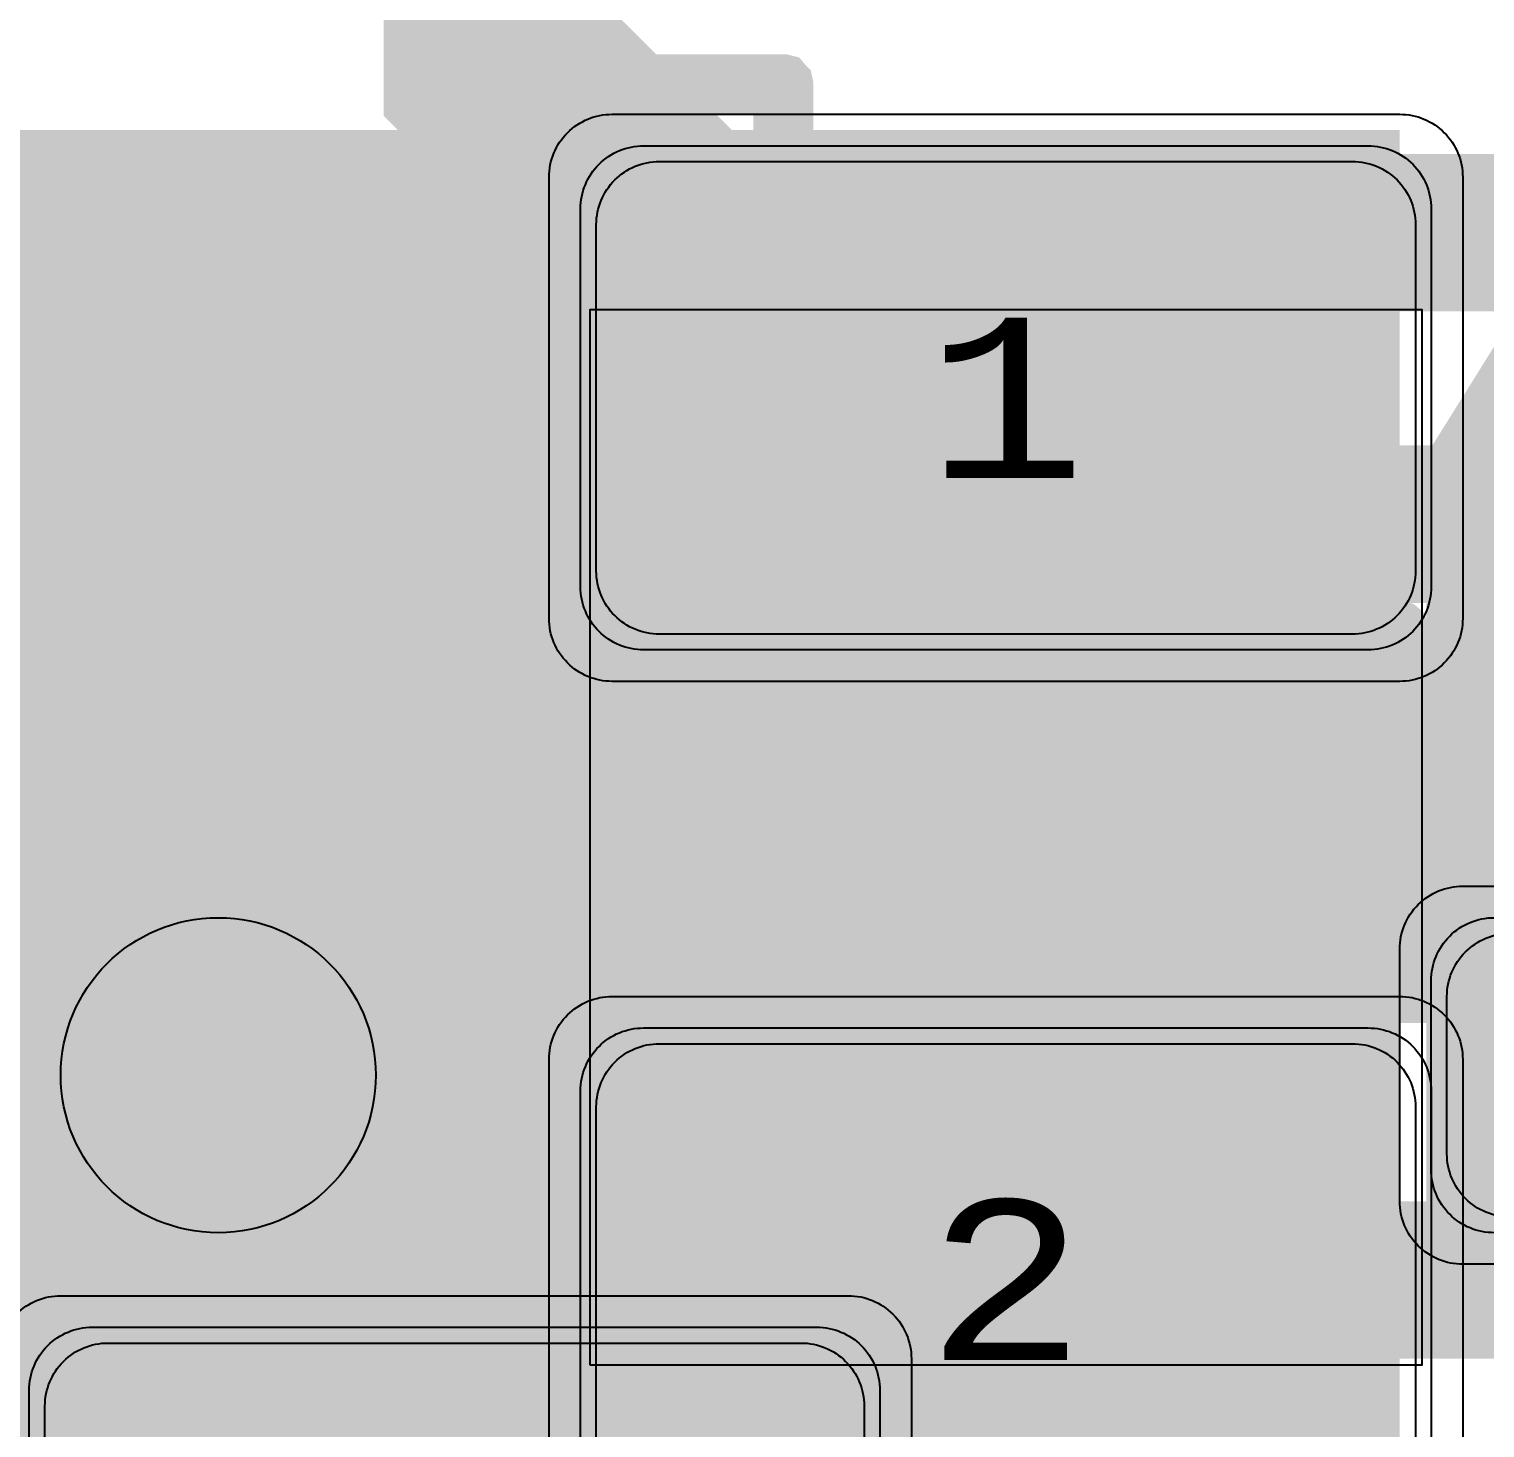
# Model space of a CAD drawing. Extents: x -28 to 199, y -61 to 255.
# Drawn here: x 90.9 to 95.52, y 214.631 to 219.07 of the extents above; entities that cross this region are included whole.
import ezdxf
from ezdxf.enums import TextEntityAlignment as Align

# ---------------------------------------------------------------- set-up
doc = ezdxf.new("R2010")
doc.units = 0
doc.header["$MEASUREMENT"] = 0
for name, color, linetype in [('ASSEMBLY_OUTLINES_BTM', 191, 'CONTINUOUS'), ('ASSEMBLY_PART_NUMBERS_BTM', 191, 'CONTINUOUS'), ('ASSEMBLY_PART_NUMBERS_TOP', 102, 'CONTINUOUS'), ('ASSEMBLY_REF_DES_BTM', 191, 'CONTINUOUS'), ('DRILL_DRAWING', 21, 'CONTINUOUS'), ('GENERATED_SILKSCREEN_BTM', 255, 'CONTINUOUS'), ('GENERATED_SILKSCREEN_TOP', 140, 'CONTINUOUS'), ('MOUNTING_HOLES_LAYER_2', 42, 'CONTINUOUS'), ('MOUNTING_HOLES_LAYER_3', 42, 'CONTINUOUS'), ('MOUNTING_HOLES_LAYER_BOT21', 42, 'CONTINUOUS'), ('MOUNTING_HOLES_LAYER_TOP', 42, 'CONTINUOUS'), ('PART_PADS_SMD_BTM', 10, 'CONTINUOUS'), ('PART_PADS_SMD_TOP', 150, 'CONTINUOUS'), ('PIN_NUMBERS_BTM', 8, 'CONTINUOUS'), ('PIN_NUMBERS_TOP', 8, 'CONTINUOUS'), ('PLACEMENT_OUTLINES_BTM', 222, 'CONTINUOUS'), ('PLANE_SHAPES_LAYER_2', 230, 'CONTINUOUS'), ('PLANE_SHAPES_LAYER_3', 81, 'CONTINUOUS'), ('SILKSCREEN_OUTLINES_BTM', 211, 'CONTINUOUS'), ('SILKSCREEN_REF_DES_TOP', 150, 'CONTINUOUS'), ('SOLDERMASK_PADS_BTM', 12, 'CONTINUOUS'), ('SOLDERMASK_PADS_TOP', 180, 'CONTINUOUS'), ('SOLDERPASTE_PADS_BTM', 12, 'CONTINUOUS'), ('SOLDERPASTE_PADS_TOP', 180, 'CONTINUOUS'), ('TRACES_LAYER_BOTTOM', 10, 'CONTINUOUS'), ('TRACES_LAYER_TOP', 150, 'CONTINUOUS')]:
    doc.layers.add(name, color=color, linetype=linetype)
doc.styles.add('COURIER_NEW', font='COUR.TTF')
doc.styles.add('VERDANA', font='verdana.TTF')
doc.styles.add('VERIBEST_GERBER_0', font='txt')

msp = doc.modelspace()

# ---------------------------------------------------------------- hatches: boundary and pattern name
at = {"layer": 'MOUNTING_HOLES_LAYER_2'}
h = msp.add_hatch(color=256, dxfattribs=at)
edge = h.paths.add_edge_path()
edge.add_arc((91.5, 215.75), 0.5, 0, 360)
at = {"layer": 'MOUNTING_HOLES_LAYER_3'}
h = msp.add_hatch(color=256, dxfattribs=at)
edge = h.paths.add_edge_path()
edge.add_arc((91.5, 215.75), 0.5, 0, 360)
at = {"layer": 'MOUNTING_HOLES_LAYER_BOT21'}
h = msp.add_hatch(color=256, dxfattribs=at)
edge = h.paths.add_edge_path()
edge.add_arc((91.5, 215.75), 0.5, 0, 360)
at = {"layer": 'MOUNTING_HOLES_LAYER_TOP'}
h = msp.add_hatch(color=256, dxfattribs=at)
edge = h.paths.add_edge_path()
edge.add_arc((91.5, 215.75), 0.5, 0, 360)
at = {"layer": 'PLANE_SHAPES_LAYER_2'}
h = msp.add_hatch(color=256, dxfattribs=at)
h.paths.add_polyline_path([(169.5, 129.25), (149.5, 129.25), (142.25, 122), (142.25, 90.5), (147.5, 90.5), (147.5, 80), (154, 80), (154, 69.25), (131.75, 69.25), (131.75, 73.25), (121.25, 73.25), (121.25, 81), (110.5, 81), (110.5, 125.75), (106.5, 125.75), (106.5, 128.75), (93.5, 128.75), (93.5, 120.25), (91.75, 120.25), (91.75, 121.5), (80, 121.5), (80, 118.25), (73.25, 118.25), (73.25, 124.5), (67.5, 124.5), (67.5, 128), (57.75, 128), (57.75, 120.25), (55.25, 120.25), (55.25, 121.5), (47.5, 121.5), (47.5, 119), (35, 119), (35, 134.75), (32.75, 134.75), (32.75, 159.75), (29.25, 159.75), (29.25, 175.25), (22.5, 175.25), (22.5, 195.25), (17.25, 195.25), (17.25, 198), (22.5, 198), (22.5, 216.5), (40.25, 216.5), (40.25, 235.5), (54.5, 235.5), (54.5, 254), (87.25, 254), (87.25, 236.25), (86.25, 236.25), (86.25, 228.75), (81, 228.75), (81, 218.75), (95.25, 218.75), (95.25, 194.5), (87, 194.5), (87, 172), (131.1, 172), (131.1, 208.75), (115.5, 208.75), (115.5, 213.75), (106.75, 213.75), (106.75, 218.75), (110.25, 222.25), (110.25, 226.25), (142.5, 226.25), (142.5, 221.5), (160.5, 221.5), (160.5, 240.75), (169.5, 240.75)])
h.paths.add_polyline_path([(35.5, 149.5), (41.75, 149.5), (41.75, 152), (39.25, 152), (39.25, 154), (37.75, 154), (37.75, 152), (35.5, 152)], flags=16)
h.paths.add_polyline_path([(37.5, 125.75), (37.5, 128.75), (42.75, 128.75), (42.75, 125.75)], flags=16)
h.paths.add_polyline_path([(52, 127.75), (52, 130.75), (54.25, 130.75), (54.25, 127.75)], flags=16)
h.paths.add_polyline_path([(50.75, 219.5), (50.75, 226.5), (71.75, 226.5), (71.75, 219.5)], flags=16)
h.paths.add_polyline_path([(66.5, 150.75), (66.5, 177.5), (72.25, 177.5), (72.25, 150.75)], flags=16)
h.paths.add_polyline_path([(47.25, 185.25), (73, 185.25), (73, 188.25), (70.25, 188.25), (70.25, 191), (47.25, 191)], flags=16)
h.paths.add_polyline_path([(84.5, 208), (84.5, 212.75), (85, 212.75), (85, 208)], flags=16)
h.paths.add_polyline_path([(61.5, 137.25), (87.75, 137.25), (87.75, 140.5), (84.75, 140.5), (84.75, 143), (61.5, 143)], flags=16)
h.paths.add_polyline_path([(88.75, 127), (88.75, 130), (91, 130), (91, 127)], flags=16)
h.paths.add_polyline_path([(85.5, 130.25), (85.5, 132.5), (91, 132.5), (91, 130.25)], flags=16)
h.paths.add_polyline_path([(108.75, 142.25), (135.75, 142.25), (135.75, 145.75), (132.25, 145.75), (132.25, 149), (108.75, 149)], flags=16)
h.paths.add_polyline_path([(114.25, 126.75), (140.75, 126.75), (140.75, 129.75), (137.25, 129.75), (137.25, 133), (114.25, 133)], flags=16)
h.paths.add_polyline_path([(155.25, 180.25), (166.25, 180.25), (166.25, 186.25), (152.25, 186.25), (152.25, 183), (155.25, 183)], flags=16)
at = {"layer": 'PLANE_SHAPES_LAYER_3'}
h = msp.add_hatch(color=256, dxfattribs=at)
h.paths.add_polyline_path([(169.5, 129.25), (149.5, 129.25), (142.25, 122), (142.25, 90.5), (147.5, 90.5), (147.5, 80), (154, 80), (154, 69.25), (131.75, 69.25), (131.75, 73.25), (121.25, 73.25), (121.25, 81), (110.5, 81), (110.5, 125.75), (106.5, 125.75), (106.5, 128.75), (93.5, 128.75), (93.5, 120.25), (91.75, 120.25), (91.75, 121.5), (80, 121.5), (80, 118.25), (73.25, 118.25), (73.25, 124.5), (67.5, 124.5), (67.5, 127.75), (58.25, 127.75), (58.25, 130.25), (88.75, 130.25), (88.75, 127), (91, 127), (91, 132.5), (55, 132.5), (55, 131.25), (52, 131.25), (52, 127.75), (55, 127.75), (55, 127.25), (57.75, 127.25), (57.75, 120.25), (55.25, 120.25), (55.25, 121.5), (47.5, 121.5), (47.5, 119), (35, 119), (35, 134.75), (32.75, 134.75), (32.75, 159.75), (29.25, 159.75), (29.25, 175.25), (22.5, 175.25), (22.5, 195.25), (17.25, 195.25), (17.25, 198), (22.5, 198), (22.5, 216.5), (40.25, 216.5), (40.25, 235.5), (54.5, 235.5), (54.5, 254), (87.25, 254), (87.25, 236.25), (86.25, 236.25), (86.25, 228.75), (81, 228.75), (81, 218.75), (95.25, 218.75), (95.25, 194.5), (87, 194.5), (87, 172), (131.1, 172), (131.1, 208.75), (115.5, 208.75), (115.5, 213.75), (106.75, 213.75), (106.75, 218.75), (110.25, 222.25), (110.25, 226.25), (142.5, 226.25), (142.5, 221.5), (160.5, 221.5), (160.5, 240.75), (169.5, 240.75)])
h.paths.add_polyline_path([(35.5, 149.5), (41.75, 149.5), (41.75, 152), (39.25, 152), (39.25, 154), (37.75, 154), (37.75, 152), (35.5, 152)], flags=16)
h.paths.add_polyline_path([(37.5, 125.75), (37.5, 128.75), (42.75, 128.75), (42.75, 125.75)], flags=16)
h.paths.add_polyline_path([(50.75, 219.5), (50.75, 226.5), (71.75, 226.5), (71.75, 219.5)], flags=16)
h.paths.add_polyline_path([(66.5, 150.75), (66.5, 177.5), (72.25, 177.5), (72.25, 150.75)], flags=16)
h.paths.add_polyline_path([(47.25, 185.25), (73, 185.25), (73, 188.25), (70.25, 188.25), (70.25, 191), (47.25, 191)], flags=16)
h.paths.add_polyline_path([(84.5, 208), (84.5, 212.75), (85, 212.75), (85, 208)], flags=16)
h.paths.add_polyline_path([(61.5, 137.25), (87.75, 137.25), (87.75, 140.5), (84.75, 140.5), (84.75, 143), (61.5, 143)], flags=16)
h.paths.add_polyline_path([(108.75, 142.25), (135.75, 142.25), (135.75, 145.75), (132.25, 145.75), (132.25, 149), (108.75, 149)], flags=16)
h.paths.add_polyline_path([(114.25, 126.75), (140.75, 126.75), (140.75, 129.75), (137.25, 129.75), (137.25, 133), (114.25, 133)], flags=16)
h.paths.add_polyline_path([(155.25, 180.25), (166.25, 180.25), (166.25, 186.25), (152.25, 186.25), (152.25, 183), (155.25, 183)], flags=16)

# ---------------------------------------------------------------- linework, layer by layer
at = {"layer": 'ASSEMBLY_OUTLINES_BTM'}
msp.add_lwpolyline([(92.68, 214.83), (92.68, 218.18), (95.32, 218.18), (95.32, 214.83)], close=True, dxfattribs=at)
at = {"layer": 'GENERATED_SILKSCREEN_BTM', "const_width": 0.15}
for points in [[(92.680005, 215.916164, 1.1642e-05), (92.679995, 215.916156), (92.679995, 217.083844, 1.1642e-05), (92.680005, 217.083836), (92.680005, 215.916164)], [(95.320005, 215.916156, 1.1642e-05), (95.319995, 215.916164), (95.319995, 217.083836, 1.1642e-05), (95.320005, 217.083844), (95.320005, 215.916156)]]:
    msp.add_lwpolyline(points, format="xyb", dxfattribs=at)
at = {"layer": 'GENERATED_SILKSCREEN_TOP', "const_width": 0.15}
for points in [[(92.934, 218.2065), (92.936, 218.2035), (92.941, 218.2025), (92.946, 218.1995), (92.951, 218.1995), (93.157, 218.1995), (93.162, 218.1995), (93.165, 218.2025), (93.168, 218.2025), (93.169, 218.2035), (93.17, 218.2045), (93.173, 218.2065), (93.31, 218.3765), (93.312, 218.3815), (93.313, 218.3845), (93.314, 218.3895), (93.314, 218.8935), (93.312, 218.9025), (93.307, 218.9075), (93.302, 218.9135), (93.294, 218.9155), (92.334, 218.9155), (92.326, 218.9135), (92.321, 218.9085), (92.318, 218.9025), (92.317, 218.8955), (92.318, 218.8875), (92.321, 218.8805), (92.326, 218.8755), (92.334, 218.8735), (92.794, 218.8735), (92.794, 218.4035), (92.328, 218.2395), (92.321, 218.2355), (92.317, 218.2285), (92.316, 218.2205), (92.318, 218.2145), (92.322, 218.2085), (92.327, 218.2035), (92.333, 218.2005), (92.341, 218.2025), (92.807, 218.3665), (92.934, 218.2065)], [(93.273, 218.8735), (93.273, 218.3945), (93.147, 218.2395), (92.961, 218.2395), (92.834, 218.3945), (92.834, 218.8735), (93.273, 218.8735)], [(92.97, 217.7815), (92.969, 217.7855), (92.968, 217.7885), (92.966, 217.7925), (92.856, 217.9285), (93.273, 217.9285), (93.273, 217.2755), (93.275, 217.2685), (93.279, 217.2625), (93.286, 217.2595), (93.293, 217.2585), (93.301, 217.2595), (93.308, 217.2625), (93.312, 217.2685), (93.314, 217.2755), (93.314, 217.9505), (93.312, 217.9575), (93.307, 217.9625), (93.302, 217.9685), (93.294, 217.9705), (92.813, 217.9705), (92.806, 217.9695), (92.801, 217.9665), (92.798, 217.9625), (92.796, 217.9555), (92.794, 217.9505), (92.793, 217.9465), (92.794, 217.9415), (92.797, 217.9375), (92.93, 217.7745), (92.93, 217.4515), (92.803, 217.2955), (92.481, 217.2955), (92.356, 217.4515), (92.356, 217.7745), (92.488, 217.9375), (92.491, 217.9445), (92.491, 217.9505), (92.487, 217.9565), (92.482, 217.9625), (92.475, 217.9665), (92.468, 217.9675), (92.464, 217.9675), (92.461, 217.9665), (92.456, 217.9615), (92.318, 217.7925), (92.316, 217.7895), (92.316, 217.7855), (92.314, 217.7815), (92.314, 217.4445), (92.314, 217.4415), (92.315, 217.4405), (92.315, 217.4395), (92.316, 217.4375), (92.316, 217.4355), (92.318, 217.4315), (92.456, 217.2625), (92.459, 217.2595), (92.461, 217.2585), (92.467, 217.2565), (92.471, 217.2555), (92.813, 217.2555), (92.818, 217.2565), (92.823, 217.2585), (92.825, 217.2585), (92.826, 217.2595), (92.828, 217.2615), (92.83, 217.2625), (92.966, 217.4315), (92.968, 217.4365), (92.969, 217.4395), (92.97, 217.4445), (92.97, 217.7815)], [(95.4132, 217.4936), (95.4188, 217.4952), (95.4236, 217.4984), (95.426, 217.504), (95.4268, 217.5096), (95.426, 217.516), (95.4236, 217.5208), (95.4188, 217.5248), (95.4132, 217.5264), (94.8732, 217.5264), (94.8676, 217.5248), (94.8628, 217.5208), (94.8588, 217.516), (94.8572, 217.5104), (94.8572, 216.7424), (94.8588, 216.7368), (94.8628, 216.732), (94.8676, 216.7296), (94.8732, 216.7288), (94.8796, 216.7296), (94.8852, 216.732), (94.8892, 216.7368), (94.8908, 216.7424), (94.8908, 217.1464), (95.2532, 217.1464), (95.2588, 217.1472), (95.2636, 217.1512), (95.266, 217.1568), (95.2668, 217.1624), (95.266, 217.168), (95.2636, 217.1736), (95.2588, 217.1776), (95.2532, 217.1792), (94.8908, 217.1792), (94.8908, 217.4936), (95.4132, 217.4936)], [(92.97, 216.8365), (92.969, 216.8405), (92.968, 216.8435), (92.966, 216.8475), (92.856, 216.9835), (93.273, 216.9835), (93.273, 216.3305), (93.275, 216.3235), (93.279, 216.3175), (93.286, 216.3145), (93.293, 216.3135), (93.301, 216.3145), (93.308, 216.3175), (93.312, 216.3235), (93.314, 216.3305), (93.314, 217.0055), (93.312, 217.0125), (93.307, 217.0175), (93.302, 217.0235), (93.294, 217.0255), (92.813, 217.0255), (92.806, 217.0245), (92.801, 217.0215), (92.798, 217.0175), (92.796, 217.0105), (92.794, 217.0055), (92.793, 217.0015), (92.794, 216.9965), (92.797, 216.9925), (92.93, 216.8295), (92.93, 216.5065), (92.803, 216.3505), (92.481, 216.3505), (92.356, 216.5065), (92.356, 216.8295), (92.488, 216.9925), (92.491, 216.9995), (92.491, 217.0055), (92.487, 217.0115), (92.482, 217.0175), (92.475, 217.0215), (92.468, 217.0225), (92.464, 217.0225), (92.461, 217.0215), (92.456, 217.0165), (92.318, 216.8475), (92.316, 216.8445), (92.316, 216.8405), (92.314, 216.8365), (92.314, 216.4995), (92.314, 216.4965), (92.315, 216.4955), (92.315, 216.4945), (92.316, 216.4925), (92.316, 216.4905), (92.318, 216.4865), (92.456, 216.3175), (92.459, 216.3145), (92.461, 216.3135), (92.467, 216.3115), (92.471, 216.3105), (92.813, 216.3105), (92.818, 216.3115), (92.823, 216.3135), (92.825, 216.3135), (92.826, 216.3145), (92.828, 216.3165), (92.83, 216.3175), (92.966, 216.4865), (92.968, 216.4915), (92.969, 216.4945), (92.97, 216.4995), (92.97, 216.8365)], [(92.945, 215.4085), (92.849, 215.4405), (92.753, 215.4085), (92.75, 215.4085), (92.746, 215.4075), (92.437, 215.4075), (92.434, 215.4075), (92.431, 215.4085), (92.427, 215.4095), (92.423, 215.4135), (92.32, 215.5135), (92.316, 215.5175), (92.315, 215.5235), (92.314, 215.5275), (92.314, 215.8945), (92.314, 215.8975), (92.315, 215.9005), (92.316, 215.9045), (92.32, 215.9085), (92.423, 216.0085), (92.427, 216.0125), (92.431, 216.0145), (92.437, 216.0145), (92.746, 216.0145), (92.75, 216.0145), (92.752, 216.0145), (92.753, 216.0135), (92.849, 215.9815), (92.945, 216.0135), (92.946, 216.0145), (92.952, 216.0145), (93.192, 216.0145), (93.196, 216.0145), (93.201, 216.0125), (93.206, 216.0085), (93.309, 215.9085), (93.312, 215.9045), (93.313, 215.9005), (93.314, 215.8975), (93.314, 215.8945), (93.314, 215.5275), (93.313, 215.5235), (93.312, 215.5175), (93.309, 215.5135), (93.206, 215.4135), (93.2, 215.4095), (93.196, 215.4085), (93.192, 215.4075), (92.952, 215.4075), (92.948, 215.4075), (92.946, 215.4085), (92.945, 215.4085)], [(92.742, 215.9745), (92.446, 215.9745), (92.355, 215.8845), (92.355, 215.5355), (92.446, 215.4475), (92.742, 215.4475), (92.828, 215.4765), (92.828, 215.9475), (92.742, 215.9745)], [(93.181, 215.9745), (92.954, 215.9745), (92.868, 215.9475), (92.868, 215.4765), (92.954, 215.4475), (93.181, 215.4475), (93.273, 215.5355), (93.273, 215.8845), (93.181, 215.9745)]]:
    msp.add_lwpolyline(points, dxfattribs=at)
at = {"layer": 'MOUNTING_HOLES_LAYER_2'}
msp.add_circle((91.5, 215.75), 0.5, dxfattribs=at)
at = {"layer": 'MOUNTING_HOLES_LAYER_3'}
msp.add_circle((91.5, 215.75), 0.5, dxfattribs=at)
at = {"layer": 'MOUNTING_HOLES_LAYER_BOT21'}
msp.add_circle((91.5, 215.75), 0.5, dxfattribs=at)
at = {"layer": 'MOUNTING_HOLES_LAYER_TOP'}
msp.add_circle((91.5, 215.75), 0.5, dxfattribs=at)
at = {"layer": 'PART_PADS_SMD_BTM'}
for points in [[(95.35, 217.3, -0.4142135624), (95.15, 217.1), (92.85, 217.1, -0.4142135624), (92.65, 217.3), (92.65, 218.5, -0.4142135624), (92.85, 218.7), (95.15, 218.7, -0.4142135624), (95.35, 218.5)], [(95.35, 214.5, -0.4142135624), (95.15, 214.3), (92.85, 214.3, -0.4142135624), (92.65, 214.5), (92.65, 215.7, -0.4142135624), (92.85, 215.9), (95.15, 215.9, -0.4142135624), (95.35, 215.7)]]:
    msp.add_lwpolyline(points, format="xyb", close=True, dxfattribs=at)
at = {"layer": 'PART_PADS_SMD_TOP'}
for points in [[(95.35, 216.05, -0.4142135624), (95.55, 216.25), (96.25, 216.25, -0.4142135624), (96.45, 216.05), (96.45, 215.45, -0.4142135624), (96.25, 215.25), (95.55, 215.25, -0.4142135624), (95.35, 215.45)], [(93.6, 213.55, -0.4142135624), (93.4, 213.35), (91.1, 213.35, -0.4142135624), (90.9, 213.55), (90.9, 214.75, -0.4142135624), (91.1, 214.95), (93.4, 214.95, -0.4142135624), (93.6, 214.75)]]:
    msp.add_lwpolyline(points, format="xyb", close=True, dxfattribs=at)
at = {"layer": 'PLACEMENT_OUTLINES_BTM'}
msp.add_lwpolyline([(92.68, 214.83), (92.68, 218.18), (95.32, 218.18), (95.32, 214.83)], close=True, dxfattribs=at)
at = {"layer": 'SILKSCREEN_OUTLINES_BTM'}
msp.add_lwpolyline([(92.68, 214.83), (92.68, 218.18), (95.32, 218.18), (95.32, 214.83)], close=True, dxfattribs=at)
at = {"layer": 'SOLDERMASK_PADS_BTM'}
for points in [[(95.45, 217.2, -0.4142135624), (95.25, 217), (92.75, 217, -0.4142135624), (92.55, 217.2), (92.55, 218.6, -0.4142135624), (92.75, 218.8), (95.25, 218.8, -0.4142135624), (95.45, 218.6)], [(95.45, 214.4, -0.4142135624), (95.25, 214.2), (92.75, 214.2, -0.4142135624), (92.55, 214.4), (92.55, 215.8, -0.4142135624), (92.75, 216), (95.25, 216, -0.4142135624), (95.45, 215.8)]]:
    msp.add_lwpolyline(points, format="xyb", close=True, dxfattribs=at)
at = {"layer": 'SOLDERMASK_PADS_TOP'}
for points in [[(95.25, 216.15, -0.4142135624), (95.45, 216.35), (96.35, 216.35, -0.4142135624), (96.55, 216.15), (96.55, 215.35, -0.4142135624), (96.35, 215.15), (95.45, 215.15, -0.4142135624), (95.25, 215.35)], [(93.7, 213.45, -0.4142135624), (93.5, 213.25), (91, 213.25, -0.4142135624), (90.8, 213.45), (90.8, 214.85, -0.4142135624), (91, 215.05), (93.5, 215.05, -0.4142135624), (93.7, 214.85)]]:
    msp.add_lwpolyline(points, format="xyb", close=True, dxfattribs=at)
at = {"layer": 'SOLDERPASTE_PADS_BTM'}
for points in [[(95.3, 217.35, -0.4142135624), (95.1, 217.15), (92.9, 217.15, -0.4142135624), (92.7, 217.35), (92.7, 218.45, -0.4142135624), (92.9, 218.65), (95.1, 218.65, -0.4142135624), (95.3, 218.45)], [(95.3, 214.55, -0.4142135624), (95.1, 214.35), (92.9, 214.35, -0.4142135624), (92.7, 214.55), (92.7, 215.65, -0.4142135624), (92.9, 215.85), (95.1, 215.85, -0.4142135624), (95.3, 215.65)]]:
    msp.add_lwpolyline(points, format="xyb", close=True, dxfattribs=at)
at = {"layer": 'SOLDERPASTE_PADS_TOP'}
for points in [[(95.4, 216, -0.4142135624), (95.6, 216.2), (96.2, 216.2, -0.4142135624), (96.4, 216), (96.4, 215.5, -0.4142135624), (96.2, 215.3), (95.6, 215.3, -0.4142135624), (95.4, 215.5)], [(93.55, 213.6, -0.4142135624), (93.35, 213.4), (91.15, 213.4, -0.4142135624), (90.95, 213.6), (90.95, 214.7, -0.4142135624), (91.15, 214.9), (93.35, 214.9, -0.4142135624), (93.55, 214.7)]]:
    msp.add_lwpolyline(points, format="xyb", close=True, dxfattribs=at)
at = {"layer": 'TRACES_LAYER_BOTTOM'}
for points, const_width in [([(92.4, 221.75), (92.4, 218.95), (93.45, 217.9), (94, 217.9)], 0.75), ([(101.9, 215.4), (101.273, 215.4), (100.973, 215.1), (94, 215.1)], 0.5), ([(94, 215.1), (94, 214.192358), (95.15, 213.042358), (95.15, 212.5)], 0.5)]:
    msp.add_lwpolyline(points, dxfattribs=dict(at, const_width=const_width))
at = {"layer": 'TRACES_LAYER_TOP', "const_width": 0.5}
for points in [[(105.907864, 223.8), (101.033983, 223.8), (95.657992, 218.424009), (80.131692, 218.424009), (77.964795, 220.590906), (77.964795, 223.795179), (75.807829, 225.952145), (54.699639, 225.952145), (53.722272, 224.974778), (53.722272, 219.967896), (56.333332, 217.356836), (56.333332, 214.453813), (55.979519, 214.1), (53.75, 214.1)], [(97.6, 215.75), (97.6, 216.720788), (96.82185, 217.498938), (83.670933, 217.498938), (83.665871, 217.504), (82.834129, 217.504), (82.829067, 217.498938), (77.348938, 217.498938), (75.5, 215.65)]]:
    msp.add_lwpolyline(points, dxfattribs=at)

# ---------------------------------------------------------------- texts
at = {"layer": 'ASSEMBLY_PART_NUMBERS_BTM', "style": 'VERIBEST_GERBER_0', "text_generation_flag": 2}
msp.add_text('ERJ-3EKF10R7V', height=2.032, rotation=90, dxfattribs=at).set_placement((89.79, 215.75), align=Align.TOP_LEFT)
at = {"layer": 'ASSEMBLY_PART_NUMBERS_TOP', "style": 'VERIBEST_GERBER_0'}
for s, p in [('1N4148W-7-F', (91.25, 218.21)), ('ERJ-3EKF5602V', (85.75, 217.29))]:
    msp.add_text(s, height=2.032, dxfattribs=at).set_placement(p, align=Align.TOP_LEFT)
at = {"layer": 'ASSEMBLY_REF_DES_BTM', "style": 'VERDANA', "text_generation_flag": 2}
msp.add_text('L12', height=0.8, rotation=90, dxfattribs=at).set_placement((93.7, 217.6), align=Align.TOP_LEFT)
at = {"layer": 'DRILL_DRAWING', "style": 'VERIBEST_GERBER_0'}
for s, p in [('A', (90.3, 215.9)), ('T', (91.5, 215.75))]:
    msp.add_text(s, height=2, dxfattribs=at).set_placement(p, align=Align.MIDDLE_CENTER)
at = {"layer": 'PIN_NUMBERS_BTM', "style": 'COURIER_NEW'}
for s, p in [('1', (94, 217.9)), ('2', (94, 215.1))]:
    msp.add_text(s, height=0.508, dxfattribs=at).set_placement(p, align=Align.MIDDLE_CENTER)
at = {"layer": 'PIN_NUMBERS_TOP', "style": 'COURIER_NEW'}
for s, p in [('1', (94, 217.9)), ('2', (94, 215.1))]:
    msp.add_text(s, height=0.508, dxfattribs=at).set_placement(p, align=Align.MIDDLE_CENTER)
at = {"layer": 'SILKSCREEN_REF_DES_TOP', "style": 'VERIBEST_GERBER_0'}
msp.add_text('R558', height=1, rotation=270, dxfattribs=at).set_placement((93.31, 219.05), align=Align.TOP_LEFT)
msp.add_text('FB77', height=0.8, dxfattribs=at).set_placement((94.75, 217.54), align=Align.TOP_LEFT)

doc.saveas('drawing.dxf')
